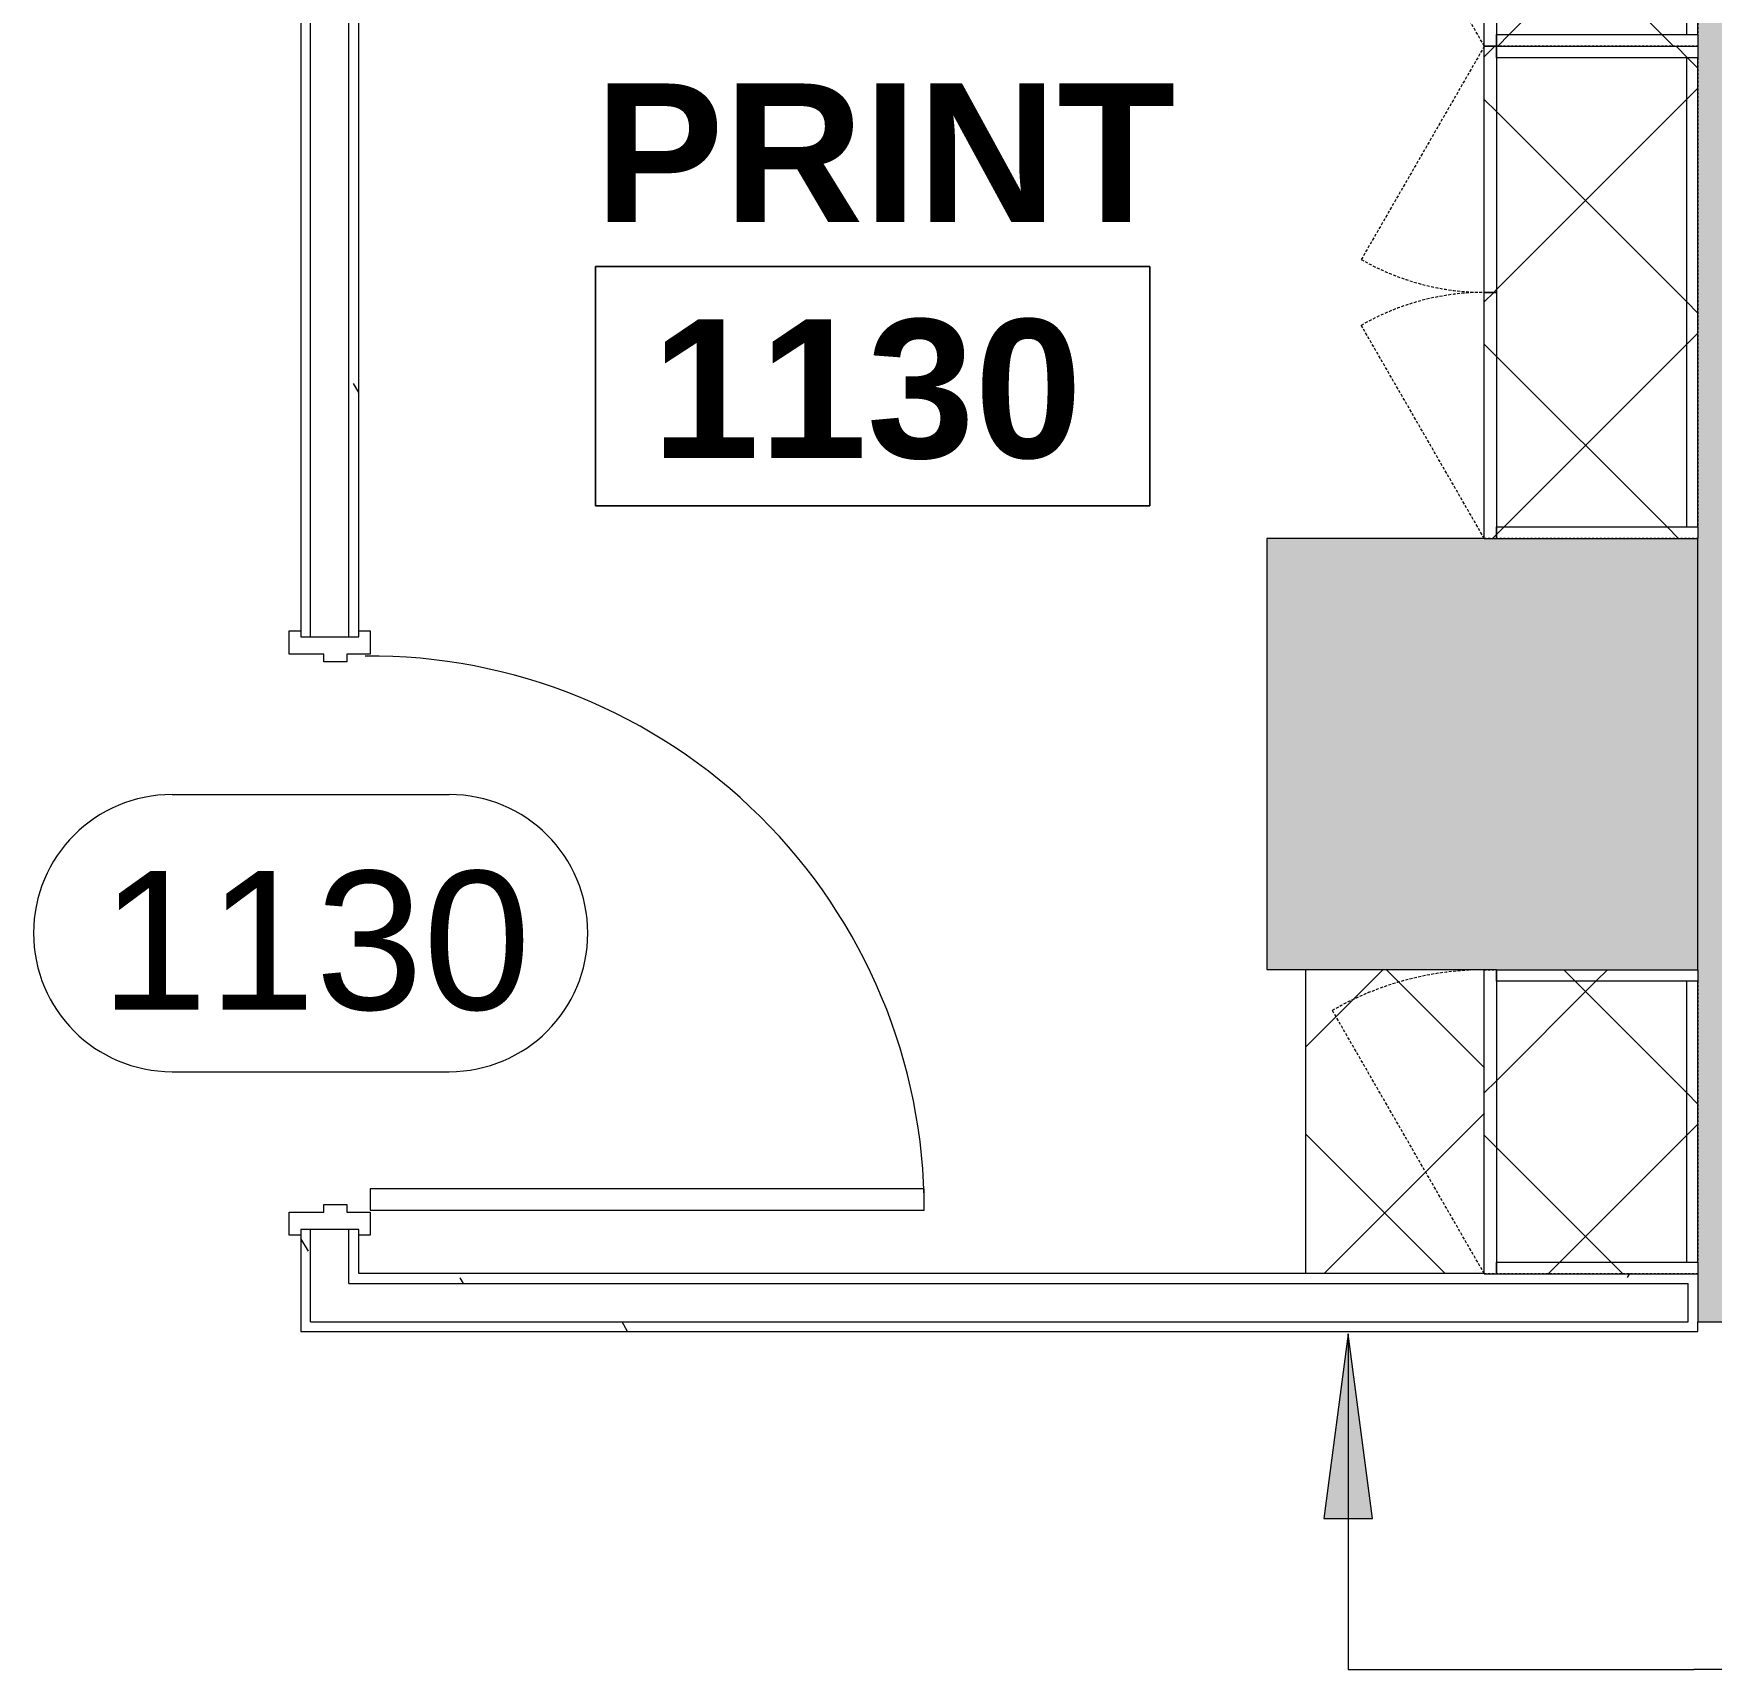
# Model space of a CAD drawing. Header units: inches. Extents: x 6664 to 8130, y 209 to 1287.
# Drawn here: x 7308.4 to 7417.4, y 900.9 to 1007.2 of the extents above; entities that cross this region are included whole.
import ezdxf

# ---------------------------------------------------------------- set-up
doc = ezdxf.new("R2010")
doc.units = ezdxf.units.IN
doc.header["$MEASUREMENT"] = 0
doc.linetypes.add('Dash', pattern=[0.25, 0.125, -0.125])
doc.linetypes.add('Hidden', pattern=[0.28125, 0.1875, -0.09375])
for name, color, linetype, lineweight in [('A-ANNO-NOTE', 131, 'Continuous', 9), ('A-AREA-IDEN', 2, 'Continuous', 9), ('A-DOOR', 31, 'Continuous', 13), ('A-DOOR-IDEN', 31, 'Continuous', 9), ('A-WALL', 113, 'Continuous', 13), ('A-WALL-PATT', 111, 'Continuous', 13), ('I-WALL', 2, 'Continuous', 9), ('Q-CASE', 31, 'Continuous', 9), ('Q-CASE-HDLN', 31, 'Dash', 9), ('S-COLS', 52, 'Continuous', 13)]:
    doc.layers.add(name, color=color, linetype=linetype, lineweight=lineweight)
doc.styles.add('Swis721 Lt BT', font='swissl.ttf', dxfattribs={"height": 9})
doc.styles.add('Swis721 Lt BT_B', font='', dxfattribs={"height": 9})
doc.styles.get('Swis721 Lt BT_B').set_extended_font_data('Swis721 Lt BT', bold=True)
pattern_1 = [(0, (0, 0), (30.72, 7.68), [1.267, -21.773, 1.267, -21.773, -122.88]), (0, (0, 0), (30.72, 7.68), [-46.08, 1.267, -44.813, 1.267, -21.773, -53.76]), (0, (0, 0), (30.72, 7.68), [-115.2, 1.267, -14.093, 1.267, -37.133]), (120, (11.52, 3.84), (-22.011075, 22.7643004), [1.267, -21.773, 1.267, -21.773, -122.88]), (120, (11.52, 3.84), (-22.011075, 22.7643004), [-46.08, 1.267, -44.813, 1.267, -21.773, -53.76]), (120, (11.52, 3.84), (-22.011075, 22.7643004), [-115.2, 1.267, -14.093, 1.267, -37.133]), (240, (15.36, 19.2), (-8.708925, -30.4443004), [1.267, -21.773, 1.267, -21.773, -122.88]), (240, (15.36, 19.2), (-8.708925, -30.4443004), [-46.08, 1.267, -44.813, 1.267, -21.773, -53.76]), (240, (15.36, 19.2), (-8.708925, -30.4443004), [-115.2, 1.267, -14.093, 1.267, -37.133])]
pattern_2 = [(135, (1040.33, -7418.851), (-7.954951, -7.954951), []), (225, (1040.33, -7418.851), (7.954951, -7.954951), [])]
pattern_3 = [(135, (1008.342, -7418.851), (-7.954951, -7.954951), []), (225, (1008.342, -7418.851), (7.954951, -7.954951), [])]
pattern_4 = [(135, (948.355, -7418.851), (-7.954951, -7.954951), []), (225, (948.355, -7418.851), (7.954951, -7.954951), [])]

# ---------------------------------------------------------------- blocks, each defined once
blk = doc.blocks.new('Door - Single - Solid Door - wood-V2-11th FLOOR CONSTRUCTION')
at = {"layer": 'A-DOOR', "lineweight": 9}
for p, q in [((-15.63, 2.54), (-14.13, 2.54)), ((-15.63, 1.79), (-15.63, 2.54)), ((-14.13, 2.54), (-14.13, 0.29)), ((22.12, 2.54), (23.62, 2.54)), ((22.12, 0.29), (22.12, 2.54)), ((23.62, 2.54), (23.62, 1.79)), ((-14.13, 0.29), (-13.63, 0.29)), ((-13.63, 0.29), (-13.63, -1.21)), ((21.62, 0.29), (22.12, 0.29)), ((21.62, -1.21), (21.62, 0.29)), ((-15.63, -2.71), (-15.63, -1.96)), ((-14.13, -1.21), (-14.13, -2.71)), ((-13.63, -1.21), (-14.13, -1.21)), ((22.12, -1.21), (21.62, -1.21)), ((22.12, -2.71), (22.12, -1.21)), ((23.62, -1.96), (23.62, -2.71)), ((-14.13, -2.71), (-15.63, -2.71)), ((23.62, -2.71), (22.12, -2.71))]:
    blk.add_line(p, q, dxfattribs=at)
at = {"layer": 'A-DOOR'}
for p, q in [((-12.63, -2.71), (-14.01, -2.71)), ((-14.01, -2.71), (-14.01, -38.71)), ((-12.63, -38.71), (-12.63, -2.71)), ((-14.01, -38.71), (-12.63, -38.71))]:
    blk.add_line(p, q, dxfattribs=at)
at = {"layer": 'A-DOOR', "lineweight": 9}
blk.add_arc((-14.01, -2.71), 36, 270, 0.5, dxfattribs=at)
blk = doc.blocks.new('C-Counter Top - ADJ HEIGHT-7698143-11th FLOOR CONSTRUCTION')
at = {"layer": 'Q-CASE'}
h = blk.add_hatch(dxfattribs=at)
h.set_pattern_fill('FP_7', color=256, style=0, pattern_type=2)
h.set_pattern_definition([(135, (899.097, -7415.989), (-7.954951, -7.954951), []), (225, (899.097, -7415.989), (7.954951, -7.954951), [])])
h.paths.add_polyline_path([(-27.51, -25), (-27.51, -13.37), (-47.26, -13.37), (-47.26, -25)], flags=0)
blk.add_line((-47.26, -25), (-27.51, -25), dxfattribs=at)
blk = doc.blocks.new('Concrete-Rectangular-Column - 28 x 28-V5-11th FLOOR CONSTRUCTION')
at = {"layer": 'S-COLS', "lineweight": 9}
blk.add_hatch(color=7, dxfattribs=at).paths.add_polyline_path([(14, -14), (14, 14), (-14, 14), (-14, -14), (0.91, -14)], flags=0)
at = {"layer": 'S-COLS', "color": 8, "lineweight": 20}
for p, q in [((0.12, 14), (-14, 14)), ((-14, 14), (-14, -14)), ((14, -14), (14, 14)), ((-14, -14), (0.12, -14))]:
    blk.add_line(p, q, dxfattribs=at)
blk = doc.blocks.new('CW Cupbd Ohead1 - 37_h x 13 7_8_d - 2 Doors - 1 Shelf-V13-11th FLOOR CONSTRUCTION')
at = {"layer": 'Q-CASE'}
h = blk.add_hatch(dxfattribs=at)
h.set_pattern_fill('FP_27', color=256, style=0, pattern_type=2)
h.set_pattern_definition(pattern_2)
h.paths.add_polyline_path([(2.75, -2.36), (2, -2.36), (2, -15.45), (2.75, -15.45), (2.75, -2.86)], flags=0)
h = blk.add_hatch(dxfattribs=at)
h.set_pattern_fill('FP_27', color=256, style=0, pattern_type=2)
h.set_pattern_definition(pattern_2)
h.paths.add_polyline_path([(33.23, -2.36), (2.75, -2.36), (2.75, -3.11), (33.23, -3.11), (33.23, -2.86)], flags=0)
h = blk.add_hatch(dxfattribs=at)
h.set_pattern_fill('FP_27', color=256, style=0, pattern_type=2)
h.set_pattern_definition(pattern_2)
h.paths.add_polyline_path([(33.23, -3.11), (2.75, -3.11), (2.75, -15.45), (33.23, -15.45)], flags=0)
h = blk.add_hatch(dxfattribs=at)
h.set_pattern_fill('FP_27', color=256, style=0, pattern_type=2)
h.set_pattern_definition(pattern_2)
h.paths.add_polyline_path([(33.98, -2.36), (33.23, -2.36), (33.23, -15.45), (33.98, -15.45), (33.98, -2.86)], flags=0)
h = blk.add_hatch(dxfattribs=at)
h.set_pattern_fill('FP_27', color=256, style=0, pattern_type=2)
h.set_pattern_definition(pattern_2)
h.paths.add_polyline_path([(17.99, -16.24), (17.99, -15.45), (2, -15.45), (2, -16.24), (17.6, -16.24)], flags=0)
h = blk.add_hatch(dxfattribs=at)
h.set_pattern_fill('FP_27', color=256, style=0, pattern_type=2)
h.set_pattern_definition(pattern_2)
h.paths.add_polyline_path([(33.98, -15.45), (17.99, -15.45), (17.99, -16.24), (33.98, -16.24)], flags=0)
for p, q in [((2, -2.36), (2.75, -2.36)), ((2, -15.45), (2, -2.36)), ((2.75, -2.36), (2.75, -15.45)), ((33.23, -2.36), (2.75, -2.36)), ((2.75, -3.11), (33.23, -3.11)), ((33.23, -2.36), (33.98, -2.36)), ((33.23, -15.45), (33.23, -2.36)), ((33.98, -15.45), (33.98, -2.36)), ((2, -15.45), (17.99, -15.45)), ((2, -15.45), (2, -16.24)), ((2.75, -15.45), (2, -15.45)), ((17.99, -16.24), (2, -16.24)), ((17.99, -16.24), (17.99, -15.45)), ((17.99, -15.45), (33.98, -15.45)), ((17.99, -15.45), (17.99, -16.24)), ((33.98, -16.24), (17.99, -16.24)), ((33.98, -15.45), (33.23, -15.45)), ((33.98, -16.24), (33.98, -15.45))]:
    blk.add_line(p, q, dxfattribs=at)
at = {"layer": 'Q-CASE', "linetype": 'Hidden'}
for p, q in [((2, -16.24), (15.85, -24.23)), ((33.98, -16.24), (20.13, -24.23))]:
    blk.add_line(p, q, dxfattribs=at)
for centre, start, end in [((2, -16.24), 330, 0.5), ((33.98, -16.24), 179.5, 210)]:
    blk.add_arc(centre, 15.99, start, end, dxfattribs=at)
at = {"layer": 'Q-CASE-HDLN'}
for p, q in [((2, -16.24), (2, -2.36)), ((2, -2.36), (33.98, -2.36)), ((33.98, -2.36), (33.98, -16.24)), ((33.98, -16.24), (2, -16.24))]:
    blk.add_line(p, q, dxfattribs=at)
blk = doc.blocks.new('CW Cupbd Ohead1 - 37_h x 13 7_8_d - 2 Doors - 1 Shelf-V14-11th FLOOR CONSTRUCTION')
at = {"layer": 'Q-CASE'}
h = blk.add_hatch(dxfattribs=at)
h.set_pattern_fill('FP_28', color=256, style=0, pattern_type=2)
h.set_pattern_definition(pattern_3)
h.paths.add_polyline_path([(2.75, -2.86), (2.75, -2.36), (2, -2.36), (2, -15.45), (2.75, -15.45), (2.75, -3.11)], flags=0)
h = blk.add_hatch(dxfattribs=at)
h.set_pattern_fill('FP_28', color=256, style=0, pattern_type=2)
h.set_pattern_definition(pattern_3)
h.paths.add_polyline_path([(33.23, -2.36), (2.75, -2.36), (2.75, -3.11), (33.23, -3.11), (33.23, -2.86)], flags=0)
h = blk.add_hatch(dxfattribs=at)
h.set_pattern_fill('FP_28', color=256, style=0, pattern_type=2)
h.set_pattern_definition(pattern_3)
h.paths.add_polyline_path([(33.23, -3.11), (2.75, -3.11), (2.75, -15.45), (33.23, -15.45)], flags=0)
h = blk.add_hatch(dxfattribs=at)
h.set_pattern_fill('FP_28', color=256, style=0, pattern_type=2)
h.set_pattern_definition(pattern_3)
h.paths.add_polyline_path([(33.98, -3.11), (33.98, -2.36), (33.23, -2.36), (33.23, -15.45), (33.98, -15.45)], flags=0)
h = blk.add_hatch(dxfattribs=at)
h.set_pattern_fill('FP_28', color=256, style=0, pattern_type=2)
h.set_pattern_definition(pattern_3)
h.paths.add_polyline_path([(17.99, -15.45), (2, -15.45), (2, -16.24), (17.99, -16.24)], flags=0)
h = blk.add_hatch(dxfattribs=at)
h.set_pattern_fill('FP_28', color=256, style=0, pattern_type=2)
h.set_pattern_definition(pattern_3)
h.paths.add_polyline_path([(33.98, -15.45), (17.99, -15.45), (17.99, -16.24), (33.98, -16.24)], flags=0)
for p, q in [((2, -2.36), (2.75, -2.36)), ((2, -15.45), (2, -2.36)), ((2.75, -2.36), (2.75, -15.45)), ((33.23, -2.36), (2.75, -2.36)), ((2.75, -3.11), (33.23, -3.11)), ((33.23, -2.36), (33.98, -2.36)), ((33.23, -15.45), (33.23, -2.36)), ((33.98, -15.45), (33.98, -2.36)), ((2, -15.45), (17.99, -15.45)), ((2, -15.45), (2, -16.24)), ((2.75, -15.45), (2, -15.45)), ((17.99, -16.24), (2, -16.24)), ((17.99, -16.24), (17.99, -15.45)), ((17.99, -15.45), (33.98, -15.45)), ((17.99, -15.45), (17.99, -16.24)), ((33.98, -16.24), (17.99, -16.24)), ((33.98, -15.45), (33.23, -15.45)), ((33.98, -16.24), (33.98, -15.45))]:
    blk.add_line(p, q, dxfattribs=at)
at = {"layer": 'Q-CASE', "linetype": 'Hidden'}
for p, q in [((2, -16.24), (15.85, -24.23)), ((33.98, -16.24), (20.13, -24.23))]:
    blk.add_line(p, q, dxfattribs=at)
for centre, start, end in [((2, -16.24), 330, 0.5), ((33.98, -16.24), 179.5, 210)]:
    blk.add_arc(centre, 15.99, start, end, dxfattribs=at)
at = {"layer": 'Q-CASE-HDLN'}
for p, q in [((2, -16.24), (2, -2.36)), ((2, -2.36), (33.98, -2.36)), ((33.98, -2.36), (33.98, -16.24)), ((33.98, -16.24), (2, -16.24))]:
    blk.add_line(p, q, dxfattribs=at)
blk = doc.blocks.new('CW Cupbd Ohead1 - 37_h x 13 7_8_d - 1 Door - 1 Shelf-8532192-11th FLOOR CONSTRUCTION')
at = {"layer": 'Q-CASE'}
h = blk.add_hatch(dxfattribs=at)
h.set_pattern_fill('FP_29', color=256, style=0, pattern_type=2)
h.set_pattern_definition(pattern_4)
h.paths.add_polyline_path([(2.75, -2.86), (2.75, -2.36), (2, -2.36), (2, -15.45), (2.75, -15.45), (2.75, -2.99)], flags=0)
h = blk.add_hatch(dxfattribs=at)
h.set_pattern_fill('FP_29', color=256, style=0, pattern_type=2)
h.set_pattern_definition(pattern_4)
h.paths.add_polyline_path([(21, -2.99), (21, -2.36), (2.75, -2.36), (2.75, -3.11), (21, -3.11)], flags=0)
h = blk.add_hatch(dxfattribs=at)
h.set_pattern_fill('FP_29', color=256, style=0, pattern_type=2)
h.set_pattern_definition(pattern_4)
h.paths.add_polyline_path([(21, -3.11), (2.75, -3.11), (2.75, -15.45), (21, -15.45)], flags=0)
h = blk.add_hatch(dxfattribs=at)
h.set_pattern_fill('FP_29', color=256, style=0, pattern_type=2)
h.set_pattern_definition(pattern_4)
h.paths.add_polyline_path([(21.75, -15.45), (21.75, -2.36), (21, -2.36), (21, -15.45)], flags=0)
h = blk.add_hatch(dxfattribs=at)
h.set_pattern_fill('FP_29', color=256, style=0, pattern_type=2)
h.set_pattern_definition(pattern_4)
h.paths.add_polyline_path([(21.75, -15.45), (2, -15.45), (2, -16.24), (21.75, -16.24)], flags=0)
for p, q in [((2, -2.36), (2.75, -2.36)), ((2, -15.45), (2, -2.36)), ((2.75, -2.36), (2.75, -15.45)), ((21, -2.36), (2.75, -2.36)), ((2.75, -3.11), (21, -3.11)), ((21, -2.36), (21.75, -2.36)), ((21, -15.45), (21, -2.36)), ((21.75, -15.45), (21.75, -2.36)), ((2, -15.45), (21.75, -15.45)), ((2, -15.45), (2, -16.24)), ((2.75, -15.45), (2, -15.45)), ((21.75, -16.24), (2, -16.24)), ((21.75, -15.45), (21, -15.45)), ((21.75, -16.24), (21.75, -15.45))]:
    blk.add_line(p, q, dxfattribs=at)
at = {"layer": 'Q-CASE', "linetype": 'Hidden'}
blk.add_line((21.75, -16.24), (4.64, -26.11), dxfattribs=at)
blk.add_arc((21.75, -16.24), 19.75, 179.5, 210, dxfattribs=at)
at = {"layer": 'Q-CASE-HDLN'}
for p, q in [((2, -16.24), (2, -2.36)), ((2, -2.36), (21.75, -2.36)), ((21.75, -2.36), (21.75, -16.24)), ((21.75, -16.24), (2, -16.24))]:
    blk.add_line(p, q, dxfattribs=at)
blk = doc.blocks.new('Room Tag - Room Name and Number-3379422-11th FLOOR CONSTRUCTION')
at = {"layer": 'A-AREA-IDEN'}
for p, q in [((-0.1881, -0.1636), (-0.1881, -0.0018)), ((-0.1881, -0.0018), (0.1869, -0.0018)), ((0.1869, -0.0018), (-0.1881, -0.0018)), ((-0.1881, -0.0018), (-0.1881, -0.1636)), ((0.1869, -0.0018), (0.1869, -0.1636)), ((0.1869, -0.1636), (0.1869, -0.0018)), ((0.1869, -0.1636), (-0.1881, -0.1636)), ((-0.1881, -0.1636), (0.1869, -0.1636))]:
    blk.add_line(p, q, dxfattribs=at)
blk = doc.blocks.new('Door Tag - Door Tag-41184-11th FLOOR CONSTRUCTION')
at = {"layer": 'A-DOOR-IDEN'}
for p, q in [((-0.09375, 0.09375), (0.09375, 0.09375)), ((-0.09375, -0.09375), (0.09375, -0.09375))]:
    blk.add_line(p, q, dxfattribs=at)
for centre, start, end in [((-0.09375, 0), 90, 270), ((0.09375, 0), 270, 90)]:
    blk.add_arc(centre, 0.09375, start, end, dxfattribs=at)

msp = doc.modelspace()

# ---------------------------------------------------------------- hatches: boundary and pattern name
at = {"layer": 'A-ANNO-NOTE'}
msp.add_hatch(color=256, dxfattribs=at).paths.add_polyline_path([(7393.77, 922.71), (7392.19, 910.71), (7395.35, 910.71)], flags=0)
at = {"layer": 'A-WALL-PATT', "lineweight": 9}
h = msp.add_hatch(dxfattribs=at)
h.set_pattern_fill('FP_1', color=256, style=0, pattern_type=2)
h.set_pattern_definition(pattern_1)
h.paths.add_polyline_path([(7326.36, 923.48), (7326.36, 929.48), (7325.74, 929.48), (7325.74, 923.48)], flags=0)
h.paths.add_polyline_path([(7325.74, 967.98), (7326.36, 967.98), (7326.36, 1134.98), (7325.74, 1134.98), (7325.74, 971.38)], flags=0)
h.paths.add_polyline_path([(7326.36, 1137.48), (7326.36, 1138.11), (7325.74, 1138.11), (7325.74, 1137.48)], flags=0)
h = msp.add_hatch(dxfattribs=at)
h.set_pattern_fill('FP_1', color=256, style=0, pattern_type=2)
h.set_pattern_definition(pattern_1)
h.paths.add_polyline_path([(7328.86, 926.61), (7329.49, 926.61), (7329.49, 929.48), (7328.86, 929.48), (7328.86, 926.61)], flags=0)
h.paths.add_polyline_path([(7328.86, 967.98), (7329.49, 967.98), (7329.49, 1134.98), (7328.86, 1134.96), (7328.86, 971.38)], flags=0)
msp.add_hatch(color=7, dxfattribs=at).paths.add_polyline_path([(7418.24, 923.48), (7419.99, 923.58), (7419.99, 1134.86), (7416.49, 1134.86), (7416.49, 923.48)], flags=0)
h = msp.add_hatch(dxfattribs=at)
h.set_pattern_fill('FP_1', color=256, style=0, pattern_type=2)
h.set_pattern_definition(pattern_1)
h.paths.add_polyline_path([(7415.86, 923.48), (7416.49, 923.48), (7416.49, 926.61), (7328.86, 926.61), (7328.86, 925.98), (7415.86, 925.98)], flags=0)
h = msp.add_hatch(dxfattribs=at)
h.set_pattern_fill('FP_1', color=256, style=0, pattern_type=2)
h.set_pattern_definition(pattern_1)
h.paths.add_polyline_path([(7325.74, 922.86), (7416.49, 922.86), (7416.49, 923.48), (7325.74, 923.48)], flags=0)

# ---------------------------------------------------------------- linework, layer by layer
at = {"layer": 'A-ANNO-NOTE'}
for p, q in [((7393.77, 922.71), (7392.19, 910.71)), ((7395.35, 910.71), (7393.77, 922.71)), ((7393.77, 922.71), (7393.77, 900.9)), ((7392.19, 910.71), (7395.35, 910.71)), ((7393.77, 900.9), (7416.21, 900.9)), ((7436.71, 900.9), (7416.21, 900.9))]:
    msp.add_line(p, q, dxfattribs=at)
at = {"layer": 'A-WALL'}
for p, q in [((7326.36, 967.98), (7326.36, 1134.98)), ((7328.86, 967.98), (7328.86, 1134.98)), ((7326.36, 923.48), (7326.36, 929.48)), ((7328.86, 925.98), (7328.86, 929.48)), ((7328.86, 925.98), (7415.86, 925.98)), ((7415.86, 923.48), (7415.86, 925.98)), ((7326.36, 923.48), (7415.86, 923.48))]:
    msp.add_line(p, q, dxfattribs=at)
at = {"layer": 'I-WALL', "lineweight": 13}
for p, q in [((7325.74, 1138.11), (7325.74, 967.98)), ((7329.49, 967.98), (7329.49, 1134.36)), ((7325.74, 967.98), (7329.49, 967.98)), ((7329.49, 929.48), (7325.74, 929.48)), ((7325.74, 929.48), (7325.74, 922.86)), ((7329.49, 926.61), (7329.49, 929.48)), ((7402.61, 926.61), (7329.49, 926.61)), ((7416.49, 922.86), (7416.49, 923.48)), ((7325.74, 922.86), (7416.49, 922.86))]:
    msp.add_line(p, q, dxfattribs=at)
at = {"layer": 'I-WALL', "color": 8, "lineweight": 20}
for p, q in [((7416.49, 926.61), (7416.49, 923.48)), ((7416.49, 923.48), (7634.49, 923.48))]:
    msp.add_line(p, q, dxfattribs=at)

# ---------------------------------------------------------------- block references
at = {"layer": 'A-AREA-IDEN', "xscale": 95.99999999999994, "yscale": 95.99999999999994, "zscale": 95.99999999999994}
msp.add_blockref('Room Tag - Room Name and Number-3379422-11th FLOOR CONSTRUCTION', (7362.93, 992.2), dxfattribs=at)
at = {"layer": 'A-DOOR', "rotation": 90}
msp.add_blockref('Door - Single - Solid Door - wood-V2-11th FLOOR CONSTRUCTION', (7327.52, 944.74), dxfattribs=at)
at = {"layer": 'A-DOOR-IDEN', "xscale": 95.99999999999994, "yscale": 95.99999999999994, "zscale": 95.99999999999994}
msp.add_blockref('Door Tag - Door Tag-41184-11th FLOOR CONSTRUCTION', (7326.37, 948.73), dxfattribs=at)
at = {"layer": 'Q-CASE'}
for name, p, rotation in [('CW Cupbd Ohead1 - 37_h x 13 7_8_d - 2 Doors - 1 Shelf-V13-11th FLOOR CONSTRUCTION', (7418.85, 1040.33), 270), ('CW Cupbd Ohead1 - 37_h x 13 7_8_d - 2 Doors - 1 Shelf-V14-11th FLOOR CONSTRUCTION', (7418.85, 1008.34), 270), ('C-Counter Top - ADJ HEIGHT-7698143-11th FLOOR CONSTRUCTION', (7415.99, 899.1), 269.9999999999995), ('CW Cupbd Ohead1 - 37_h x 13 7_8_d - 1 Door - 1 Shelf-8532192-11th FLOOR CONSTRUCTION', (7418.85, 948.35), 269.9999999999998)]:
    msp.add_blockref(name, p, dxfattribs=dict(at, rotation=rotation))
at = {"layer": 'S-COLS', "lineweight": 9}
msp.add_blockref('Concrete-Rectangular-Column - 28 x 28-V5-11th FLOOR CONSTRUCTION', (7402.49, 960.36), dxfattribs=at)

# ---------------------------------------------------------------- texts
at = {"layer": 'A-AREA-IDEN', "char_height": 9, "attachment_point": 1, "style": 'Swis721 Lt BT_B'}
for s, insert, width in [('PRINT', (7344.82, 1003.92), 43.632), ('1130', (7348.52, 988.6), 33.936)]:
    msp.add_mtext(s, dxfattribs=dict(at, insert=insert, width=width))
at = {"layer": 'A-DOOR-IDEN', "insert": (7312.7, 952.76), "char_height": 9, "width": 32.724, "attachment_point": 1, "style": 'Swis721 Lt BT'}
msp.add_mtext('1130', dxfattribs=at)

doc.saveas('drawing.dxf')
